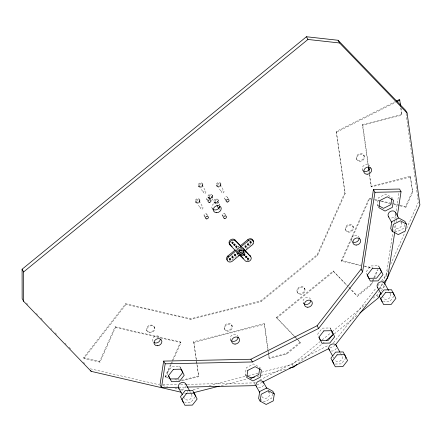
<?xml version="1.0" encoding="UTF-8"?>
<svg xmlns="http://www.w3.org/2000/svg" width="442" height="442" viewBox="0 0 442 442"><rect width="100%" height="100%" fill="white"/><g stroke="black" fill="none" stroke-linecap="round" stroke-linejoin="round"><path stroke-width="0.33" stroke-dasharray="2.21 1.66" d="M245.818 375.882L245.216 374.794L246.321 367.656L253.653 363.943L259.879 367.368L260.482 368.457M272.421 393.767L271.736 398.159L264.647 401.75L261.04 399.761M377.91 206.011L377.308 204.922L378.413 197.784L385.744 194.066L391.971 197.497L392.573 198.58M381.573 280.941L386.209 274.974L392.767 232.685M394.352 222.453L394.778 219.724M394.883 219.044L395.623 214.271M396.148 210.856L399.109 191.762M394.905 231.31L395.966 224.486M396.386 221.757L396.596 220.398M396.706 219.713L397.126 216.983M404.413 224.519L403.833 228.287L396.739 231.873L393.131 229.89M115.091 326.776L115.467 327.456L99.991 362.158L99.61 361.479L115.091 326.776L180.574 341.975L180.949 342.649L172.656 361.241M168.805 378.131L165.468 377.358L165.093 376.678L170.347 364.904M170.623 364.28L171.728 361.805M172.004 361.186L180.574 341.975M165.468 377.358L172.38 361.86M99.991 362.158L83.991 358.445L83.615 357.766L125.655 303.698L190.64 318.781L260.747 300.847L317.179 254.702L344.832 192.712L336.285 131.484L395.253 101.621M125.655 303.698L126.036 304.378L191.016 319.461L261.123 301.527L317.555 255.382L345.208 193.392L336.285 131.484M360.887 265.703L341.705 261.25L341.329 260.57L369.186 198.104L371.175 198.563M341.705 261.25L369.562 198.784L369.186 198.104M372.639 281.902L371.274 284.952L357.385 296.311L357.009 295.632L370.899 284.272L371.987 281.83M372.263 281.222L377.435 269.626M410.27 176.214L412.751 191.966L405.944 207.226L405.568 206.547L412.375 191.287L410.27 176.214L371.026 186.253L369.225 173.375M372.91 281.289L378.081 269.692M373.197 298.184L376.921 295.134L378.324 291.996M379.446 289.482L387.849 270.631M390.651 264.349L404.944 232.31M406.623 228.536L418.397 202.149L405.955 113.03M381.507 290.941L384.032 285.289M83.991 358.445L126.036 304.378M195.22 396.828L190.9 402.38L184.712 402.513M333.511 342.749L376.092 287.985M377.777 285.819L379.463 283.648M379.286 288.532L383.501 283.112M346.047 357.843L341.334 363.899L335.147 364.031M394.004 296.168L389.684 301.72L383.496 301.853M231.823 260.111L237.089 255.808M246.045 248.487L251.835 243.752A3.425 2.823 -29 0 0 252.448 243.122M295.284 337.384L276.372 317.466L333.24 270.968L357.009 295.632M276.747 318.146L333.616 271.648L333.24 270.968M198.347 375.976L181.093 380.391L181.469 381.07L198.723 376.656L193.563 341.699L264.205 323.627L268.99 357.904L286.245 353.489L300.14 342.13L294.908 336.705M268.99 357.904L269.366 358.584L286.62 354.169L300.516 342.81L300.14 342.13M261.653 372.186L292.267 364.352L319.953 341.716M322.08 339.975L331.666 332.141M332.196 331.704L365.738 304.278M298.565 363.153L321.991 343.998M322.522 343.561L325.185 341.384M334.235 333.986L357.13 315.268M336.66 132.164L395.629 102.301M187.491 384.319L254.2 382.91L256.045 381.976M259.73 380.109L327.975 345.55M256.935 385.004L261.852 382.512M330.097 347.953L335.014 345.467M362.412 124.556L401.656 114.517L402.032 115.196L362.788 125.235L362.412 124.556L368.28 166.59M371.026 186.253L371.402 186.933L410.646 176.894M193.563 341.699L193.939 342.379L264.581 324.306L268.239 350.517M193.104 389.722L200.425 387.849M209.077 385.634L245.68 376.269M248.343 375.589L258.327 373.037M221.232 385.623L247.183 378.987M257.167 376.429L286.449 368.943M379.733 267.968L378.529 265.791L370.7 265.957L365.827 272.228L366.716 274.057M331.086 329.599L330.18 327.97L322.351 328.135L317.478 334.401L318.367 336.235M180.949 368.628L179.745 366.451L171.916 366.617L167.043 372.888L167.932 374.717M162.728 384.838L177.861 384.518M180.612 384.463L184.739 384.374M178.678 387.253L186.242 387.093M374.479 199.331L379.109 200.408M381.755 201.022L399.612 205.165M400.275 205.32L405.568 206.547M369.562 198.784L371.551 199.243M374.855 200.011L380.148 201.237M380.811 201.392L390.071 203.541M394.037 204.464L399.33 205.69M399.988 205.845L405.944 207.226M341.329 260.57L360.512 265.023M364.479 265.94L373.076 267.94M364.191 266.471L371.468 268.156M115.467 327.456L180.949 342.649M83.615 357.766L99.61 361.479M165.093 376.678L167.761 377.297M177.761 379.617L179.756 380.081M174.8 379.523L178.8 380.452M90.306 368.783L158.877 384.7M162.91 385.634L167.617 386.728M175.01 388.441L179.717 389.535M180.391 389.689L183.75 390.474M184.585 393.032L185.927 393.341M377.308 204.922L378.44 205.547M245.216 374.794L246.349 375.418M333.616 271.648L346.926 285.46M348.826 287.433L357.385 296.311M276.372 317.466L294.433 336.213M295.764 337.876L300.516 342.81M26.454 303.057L27.89 304.549M36.509 313.488L37.465 314.483M40.813 317.958L42.25 319.45M50.869 328.389L51.825 329.384M55.173 332.865L56.609 334.351M65.228 343.296L66.184 344.285M69.057 347.268L70.969 349.252M83.416 362.169L84.847 363.661M412.375 191.287L412.751 191.966M363.843 155.219A4.111 3.387 -29 0 1 359.622 160.65A4.111 3.387 -29 0 1 357.064 155.363A4.111 3.387 -29 0 1 363.843 155.219L364.219 155.899A4.111 3.387 -29 0 1 359.998 161.33A4.111 3.387 -29 0 1 357.44 156.043A4.111 3.387 -29 0 1 364.219 155.899M400.828 221.945L401.48 223.116M356.512 158.938L356.887 159.617M362.534 169.8L363.136 170.883M344.832 192.712L345.208 193.392M386.209 274.974L387.413 277.145M352.86 226.072A4.111 3.387 -29 0 1 348.644 231.498A4.111 3.387 -29 0 1 346.08 226.216A4.111 3.387 -29 0 1 352.86 226.072L353.235 226.752A4.111 3.387 -29 0 1 349.02 232.177A4.111 3.387 -29 0 1 346.456 226.895A4.111 3.387 -29 0 1 353.235 226.752M389.524 292.212L390.496 293.963M345.528 229.785L345.904 230.464M382.192 295.925L383.164 297.681A4.111 3.387 -29 0 0 388.772 298.604A4.111 3.387 -29 0 0 389.988 293.239M370.899 284.272L371.274 284.952M376.921 295.134L378.429 297.853M317.179 254.702L317.555 255.382M304.51 288.25A4.111 3.387 -29 0 1 300.295 293.676A4.111 3.387 -29 0 1 297.731 288.394A4.111 3.387 -29 0 1 304.51 288.25L304.892 288.93A4.111 3.387 -29 0 1 300.671 294.355A4.111 3.387 -29 0 1 298.107 289.074A4.111 3.387 -29 0 1 304.892 288.93M340.528 353.219L342.147 356.142A4.111 3.387 -29 0 1 339.959 361.053A4.111 3.387 -29 0 1 334.815 359.86M297.179 291.963L297.554 292.643M303.201 302.825L303.803 303.914M333.191 356.932L333.843 358.103M220.68 183.447A2.332 1.923 -29 0 1 218.127 186.43A2.332 1.923 -29 0 1 216.867 183.347A2.332 1.923 -29 0 1 220.68 183.447L221.055 184.126A2.332 1.923 -29 0 1 218.503 187.11A2.332 1.923 -29 0 1 217.243 184.021A2.332 1.923 -29 0 1 221.055 184.126M227.431 197.303L228.332 198.933M220.182 184.524A1.37 1.127 -29 0 1 218.679 186.275A1.37 1.127 -29 0 1 217.939 184.463A1.37 1.127 -29 0 1 220.182 184.524L223.945 191.309A1.37 1.127 -29 0 1 222.448 193.066A1.37 1.127 -29 0 1 221.702 191.253A1.37 1.127 -29 0 1 223.945 191.309M217.691 185.651L221.453 192.441M224.74 198.668L225.945 200.839M216.442 185.369L216.818 186.049M218.121 199.944A2.332 1.923 -29 0 1 215.574 202.928A2.332 1.923 -29 0 1 214.309 199.839A2.332 1.923 -29 0 1 218.121 199.944L218.497 200.624A2.332 1.923 -29 0 1 215.95 203.607A2.332 1.923 -29 0 1 214.69 200.519A2.332 1.923 -29 0 1 218.497 200.624M224.873 213.801L226.077 215.972M217.624 201.016A1.37 1.127 -29 0 1 216.127 202.773A1.37 1.127 -29 0 1 215.381 200.955A1.37 1.127 -29 0 1 217.624 201.016L219.818 204.977M212.237 195.281A2.332 1.923 -29 0 1 209.69 198.265A2.332 1.923 -29 0 1 208.431 195.176A2.332 1.923 -29 0 1 212.237 195.281L212.613 195.961M215.132 202.149L216.702 204.977M211.74 196.353A1.37 1.127 -29 0 1 210.243 198.11A1.37 1.127 -29 0 1 209.502 196.292A1.37 1.127 -29 0 1 211.74 196.353L212.873 198.392M222.182 215.16L223.387 217.337M213.884 201.861L214.26 202.541M202.591 183.828A2.332 1.923 -29 0 1 200.044 186.811A2.332 1.923 -29 0 1 198.784 183.728A2.332 1.923 -29 0 1 202.591 183.828L202.972 184.507A2.332 1.923 -29 0 1 200.419 187.491A2.332 1.923 -29 0 1 199.16 184.408A2.332 1.923 -29 0 1 202.972 184.507M209.248 197.486L210.381 199.519M202.099 184.905A1.37 1.127 -29 0 1 200.596 186.657A1.37 1.127 -29 0 1 199.856 184.844A1.37 1.127 -29 0 1 202.099 184.905L205.862 191.69A1.37 1.127 -29 0 1 204.359 193.447A1.37 1.127 -29 0 1 203.618 191.635A1.37 1.127 -29 0 1 205.862 191.69M208 197.198L208.375 197.878M212.099 208.281L213.304 210.453M199.602 186.032L203.37 192.822M206.657 199.049L207.862 201.22M198.353 185.75L198.734 186.43M260.747 300.847L261.123 301.527M286.245 353.489L286.62 354.169M292.267 364.352L293.77 367.07M199.657 199.646A2.332 1.923 -29 0 1 197.11 202.629A2.332 1.923 -29 0 1 195.85 199.541A2.332 1.923 -29 0 1 199.657 199.646L200.038 200.325A2.332 1.923 -29 0 1 197.486 203.309A2.332 1.923 -29 0 1 196.226 200.22A2.332 1.923 -29 0 1 200.038 200.325M206.79 214.182L207.69 215.812M199.165 200.718A1.37 1.127 -29 0 1 197.662 202.475A1.37 1.127 -29 0 1 196.922 200.657A1.37 1.127 -29 0 1 199.165 200.718L202.928 207.508A1.37 1.127 -29 0 1 201.43 209.265A1.37 1.127 -29 0 1 200.685 207.447A1.37 1.127 -29 0 1 202.928 207.508M196.668 201.85L200.436 208.641M264.205 323.627L264.581 324.306M204.099 215.541L205.607 218.26M195.419 201.563L195.8 202.243M231.752 325.097A4.111 3.387 -29 0 1 227.531 330.522A4.111 3.387 -29 0 1 224.972 325.24A4.111 3.387 -29 0 1 231.752 325.097L232.127 325.776A4.111 3.387 -29 0 1 227.906 331.202A4.111 3.387 -29 0 1 225.348 325.914A4.111 3.387 -29 0 1 232.127 325.776M268.09 390.651L269.388 392.988M224.42 328.809L224.796 329.489M230.442 339.671L231.044 340.76M254.2 382.91L255.703 385.628M190.64 318.781L191.016 319.461M154.076 326.732A4.111 3.387 -29 0 1 149.86 332.163A4.111 3.387 -29 0 1 147.297 326.876A4.111 3.387 -29 0 1 154.076 326.732L154.451 327.411A4.111 3.387 -29 0 1 150.236 332.837A4.111 3.387 -29 0 1 147.672 327.555A4.111 3.387 -29 0 1 154.451 327.411M189.767 391.12L190.414 392.286M190.74 392.872L191.712 394.629M187.115 391.253L187.717 392.336M146.744 330.445L147.12 331.124M183.408 396.584L184.38 398.341A4.111 3.387 -29 0 0 189.988 399.264A4.111 3.387 -29 0 0 191.204 393.899M378.529 265.791L379.711 268.233M330.18 327.97L331.069 329.804M179.745 366.451L180.634 368.285M401.027 107.992L402.032 115.196M400.739 107.964L401.656 114.517M362.788 125.235L368.562 166.595M369.225 171.341L369.6 174.049M369.7 174.728L371.402 186.933M368.943 171.336L369.131 172.695M268.333 351.191L268.708 353.876M268.802 354.55L269.366 358.584M193.939 342.379L198.723 376.656M219.889 209.563A1.37 1.127 -29 0 1 219.387 209.442M209.618 198.883A2.332 1.923 -29 0 1 208.911 195.74A2.332 1.923 -29 0 1 212.558 195.839A2.332 1.923 -29 0 1 210.53 198.911M210.364 198.795A1.37 1.127 -29 0 1 211.878 197.767A1.37 1.127 -29 0 1 212.939 198.867A1.37 1.127 -29 0 1 211.646 200.127M248.608 260.228A3.425 2.823 -29 0 1 246.912 260.664M230.243 260.913A3.425 2.823 -29 0 1 229.381 261.034M238.183 246.929A4.111 3.387 -29 0 1 238.962 246.575M235.884 249.061A4.111 3.387 -29 0 1 236.205 248.332M237.995 246.586A4.111 3.387 -29 0 1 238.774 246.233M247.537 257.36A0.685 0.564 -29 0 1 248.139 257.504M249.515 241.481A0.685 0.564 -29 0 1 249.774 241.028M247.498 242.956A0.685 0.564 -29 0 1 248.211 243.122M244.719 245.161A0.685 0.564 -29 0 1 245.741 245.288M231.663 255.835A0.685 0.564 -29 0 1 232.542 255.774M233.956 254.1A0.685 0.564 -29 0 1 234.304 253.691M235.945 245.172A0.685 0.564 -29 0 1 236.415 245.338M234.31 243.233A0.685 0.564 -29 0 1 234.647 243.686M268.156 391.711A4.111 3.387 -29 0 1 268.095 397.308A4.111 3.387 -29 0 1 262.051 396.701M263.526 385.164A4.111 3.387 -29 0 1 257.448 387.457M400.971 222.387A4.111 3.387 -29 0 1 399.292 228.022A4.111 3.387 -29 0 1 393.888 225.978M395.894 214.364A4.111 3.387 -29 0 1 390.43 217.917M384.634 286.145A4.111 3.387 -29 0 1 379.446 288.77M336.285 348.324A4.111 3.387 -29 0 1 331.097 350.948M186.126 385.877A4.111 3.387 -29 0 1 180.662 389.43M152.766 341.307A4.111 3.387 -29 0 1 154.954 336.401A4.111 3.387 -29 0 1 160.098 337.594M212.608 209.005A4.111 3.387 -29 0 1 213.823 203.64A4.111 3.387 -29 0 1 219.431 204.569M223.326 215.79A1.508 1.243 -29 0 1 222.116 214.398A1.508 1.243 -29 0 1 223.978 213.188A1.508 1.243 -29 0 1 224.862 214.79M225.884 199.298A1.508 1.243 -29 0 1 224.674 197.9A1.508 1.243 -29 0 1 226.536 196.69A1.508 1.243 -29 0 1 227.42 198.298M207.795 199.679A1.508 1.243 -29 0 1 206.624 198.171A1.508 1.243 -29 0 1 208.685 197.126A1.508 1.243 -29 0 1 209.143 198.994M204.878 216.138A1.508 1.243 -29 0 1 204.165 214.442A1.508 1.243 -29 0 1 206.232 213.663A1.508 1.243 -29 0 1 206.585 215.492M230.951 340.395A4.111 3.387 -29 0 1 232.166 335.03A4.111 3.387 -29 0 1 237.774 335.959M304.433 304.102A4.111 3.387 -29 0 1 304.488 298.505A4.111 3.387 -29 0 1 310.533 299.112M352.059 241.376A4.111 3.387 -29 0 1 353.274 236.011A4.111 3.387 -29 0 1 358.882 236.934M363.042 170.524A4.111 3.387 -29 0 1 364.258 165.159A4.111 3.387 -29 0 1 369.866 166.087"/><path stroke-width="0.66" d="M397.231 216.304L401.038 191.751L399.535 189.032L373.435 189.585L361.103 269.145L317.107 325.726L250.896 359.252L163.667 361.092L159.982 384.899L161.485 387.612L178.678 387.253M161.485 387.612L165.175 363.81L163.667 361.092M259.681 368.667L258.774 374.512L251.443 378.225L246.912 375.728M260.134 401.148L261.205 394.247L268.294 390.656L274.316 393.971L273.244 400.872L266.156 404.463L260.134 401.148L258.631 398.435L259.703 391.529L266.791 387.943L272.808 391.253L274.316 393.971M165.175 363.81L252.404 361.97L318.61 328.445L362.606 271.863L374.943 192.298L373.435 189.585M391.772 198.795L390.866 204.635L383.534 208.353L379.004 205.856M392.225 231.276L393.297 224.376L400.386 220.785L406.408 224.1L405.336 231L398.248 234.591L392.225 231.276L390.722 228.564L391.794 221.657L398.883 218.072L404.9 221.381L406.408 224.1M394.8 231.989L387.717 277.692L383.921 282.571M380.667 292.825L378.429 297.853L359.794 313.091M384.59 284.029L419.9 204.867L407.076 113.025L405.574 110.307L338.086 40.272L306.444 36.741L22.1 269.228L22.15 298.588L23.653 301.306L91.14 371.341L181.226 392.253M335.434 344.92L378.86 289.074M23.653 301.306L23.603 271.946L307.947 39.46L339.589 42.984L407.076 113.025M227.21 260.211A3.425 2.823 -29 0 1 227.868 256.001L235.238 249.973M240.227 255.581L245.31 260.857A3.425 2.823 -29 0 0 249.923 260.758A3.425 2.823 -29 0 0 250.575 256.553L245.028 250.796L252.399 244.769A3.425 2.823 -29 0 0 253.051 240.564A3.425 2.823 -29 0 0 248.437 240.658L241.067 246.686L240.503 245.669L247.874 239.641A3.425 2.823 -29 0 1 251.531 238.923A3.425 2.823 -29 0 1 253.117 241.625M239.763 255.1L232.393 261.128A3.425 2.823 -29 0 1 227.779 261.228A3.425 2.823 -29 0 1 228.431 257.017L235.801 250.99L230.061 245.012A3.425 2.823 -29 0 1 230.906 241.028A3.425 2.823 -29 0 1 235.299 240.73L241.067 246.686M296.969 364.457L293.77 367.07L289.112 368.258M326.251 340.511L332.638 335.29M396.48 101.003L399.551 99.444L400.75 106.025M396.855 101.682L399.927 100.124M262.465 382.203L328.865 348.578M193.276 392.778L219.232 386.137M250.515 378.137L254.504 377.114M374.943 192.298L401.038 191.751M169.999 378.987L177.828 378.822L182.701 372.556L180.927 368.893M186.933 387.076L255.703 385.628M240.503 245.669L234.735 239.713A3.425 2.823 -29 0 0 230.343 240.012A3.425 2.823 -29 0 0 229.497 243.99L232.133 246.735M244.923 250.26L250.575 256.553M240.586 255.526L243.354 258.399M338.086 40.272L339.589 42.984M306.444 36.741L307.947 39.46M395.645 212.591L398.562 217.856M388.314 216.304L391.877 222.735M384.662 283.444L388.551 290.46M377.33 287.156L381.219 294.173M361.103 269.145L362.606 271.863M336.312 345.622L339.876 352.053M317.107 325.726L318.61 328.445M328.981 349.335L332.544 355.766M247.874 239.641L248.437 240.658M217.011 205.541L218.895 208.933A1.37 1.127 -29 0 1 219.845 207.27M234.94 239.923L235.503 240.94M229.707 244.211L230.271 245.227M227.868 256.001L228.431 257.017M250.896 359.252L252.404 361.97M263.554 382.463L266.797 388.308M256.222 386.175L259.786 392.606M185.878 384.104L189.441 390.535M178.546 387.816L182.435 394.833M90.538 370.258L91.14 371.341M22.1 269.228L23.603 271.946M394.397 295.665L391.54 289.764L383.971 289.924L379.258 295.98L382.12 301.88M379.711 268.233L381.485 271.896L376.612 278.162L368.783 278.327L367.009 274.664M346.047 357.843L343.191 351.942L335.622 352.103L330.914 358.158L333.771 364.059M331.362 330.412L333.135 334.075L328.262 340.34L320.433 340.506L318.958 337.456M195.613 396.325L192.756 390.424L185.187 390.584L180.474 396.645L183.336 402.54M168.524 375.938L169.706 378.38M400.192 104.036L400.375 105.345M368.562 166.595L369.131 170.662M368.374 167.269L368.661 169.303M250.006 255.531A3.425 2.823 -29 0 1 250.647 256.852M237.52 253.719A4.111 3.387 -29 0 1 238.746 247.945A4.111 3.387 -29 0 1 244.338 249.89M243.05 250.034A2.74 2.26 -29 0 1 242.144 253.388A2.74 2.26 -29 0 1 238.531 253.117M240.89 250.448A1.37 1.127 -29 0 1 239.332 251.034M247.951 258.388A0.685 0.564 -29 0 1 247.293 258.493M246.321 256.1A0.685 0.564 -29 0 1 245.52 256.548M244.26 254.349A0.685 0.564 -29 0 1 243.752 254.581M250.802 241.52A0.685 0.564 -29 0 1 249.912 242.017M248.139 243.818A0.685 0.564 -29 0 1 247.266 244.039M245.514 245.984A0.685 0.564 -29 0 1 245.128 246.155M230.16 258.393A0.685 0.564 -29 0 1 229.149 258.852M232.553 256.559A0.685 0.564 -29 0 1 231.801 256.824M235.161 254.382A0.685 0.564 -29 0 1 234.459 254.774M236.426 246.023A0.685 0.564 -29 0 1 235.829 246.36M234.326 244.249A0.685 0.564 -29 0 1 233.553 244.299M232.691 241.962A0.685 0.564 -29 0 1 231.768 242.382M329.489 350.058A4.111 3.387 -29 0 1 331.168 344.428A4.111 3.387 -29 0 1 336.572 346.473M256.725 386.905A4.111 3.387 -29 0 1 258.41 381.269A4.111 3.387 -29 0 1 263.813 383.319M388.822 217.033A4.111 3.387 -29 0 1 390.501 211.398A4.111 3.387 -29 0 1 395.905 213.447M377.838 287.88A4.111 3.387 -29 0 1 379.518 282.25A4.111 3.387 -29 0 1 384.921 284.294M179.054 388.54A4.111 3.387 -29 0 1 180.734 382.91A4.111 3.387 -29 0 1 186.137 384.954M160.347 339.368A4.111 3.387 -29 0 1 153.998 342.589M219.68 206.342A4.111 3.387 -29 0 1 213.326 209.558M238.034 336.81A4.111 3.387 -29 0 1 236.05 340.594A4.111 3.387 -29 0 1 231.669 340.948M310.781 300.886A4.111 3.387 -29 0 1 304.433 304.102M359.142 237.79A4.111 3.387 -29 0 1 357.158 241.575A4.111 3.387 -29 0 1 352.782 241.923M370.114 167.861A4.111 3.387 -29 0 1 363.76 171.076M247.824 370.368L246.719 377.512L252.946 380.938L260.277 377.225L261.388 370.087L255.161 366.656L247.824 370.368M379.921 200.497L378.811 207.641L385.037 211.066L392.374 207.353L393.479 200.209L387.253 196.784L379.921 200.497M173.424 369.335L168.551 375.601L171.507 381.706L179.336 381.54L184.209 375.269L181.253 369.169L173.424 369.335M186.695 393.303L181.982 399.358L184.839 405.259L192.408 405.099L197.121 399.038L194.259 393.142L186.695 393.303M323.859 330.854L318.986 337.119L321.942 343.219L329.771 343.053L334.644 336.787L331.688 330.688L323.859 330.854M372.208 268.675L367.335 274.941L370.291 281.04L378.12 280.88L382.993 274.609L380.037 268.509L372.208 268.675M337.13 354.816L332.417 360.876L335.274 366.772L342.843 366.617L347.556 360.556L344.694 354.655L337.13 354.816M385.479 292.643L380.766 298.698L383.623 304.599L391.192 304.439L395.899 298.378L393.043 292.482L385.479 292.643M229.967 259.929A0.685 0.564 -29 0 0 230.718 259.051A0.685 0.564 -29 0 0 229.597 259.023A0.685 0.564 -29 0 0 229.967 259.929M232.498 257.863A0.685 0.564 -29 0 0 233.243 256.984A0.685 0.564 -29 0 0 232.122 256.957A0.685 0.564 -29 0 0 232.498 257.863M235.022 255.796A0.685 0.564 -29 0 0 235.774 254.918A0.685 0.564 -29 0 0 234.652 254.885A0.685 0.564 -29 0 0 235.022 255.796M236.26 247.376A0.685 0.564 -29 0 0 237.094 246.559A0.685 0.564 -29 0 0 236.006 246.421A0.685 0.564 -29 0 0 236.26 247.376M234.359 245.398A0.685 0.564 -29 0 0 235.194 244.586A0.685 0.564 -29 0 0 234.105 244.448A0.685 0.564 -29 0 0 234.359 245.398M232.459 243.426A0.685 0.564 -29 0 0 233.293 242.614A0.685 0.564 -29 0 0 232.205 242.476A0.685 0.564 -29 0 0 232.459 243.426M250.608 243.05A0.685 0.564 -29 0 0 251.36 242.172A0.685 0.564 -29 0 0 250.238 242.144A0.685 0.564 -29 0 0 250.608 243.05M248.084 245.117A0.685 0.564 -29 0 0 248.829 244.238A0.685 0.564 -29 0 0 247.713 244.211A0.685 0.564 -29 0 0 248.084 245.117M245.553 247.183A0.685 0.564 -29 0 0 246.304 246.304A0.685 0.564 -29 0 0 245.183 246.277A0.685 0.564 -29 0 0 245.553 247.183M247.984 259.542A0.685 0.564 -29 0 0 248.818 258.725A0.685 0.564 -29 0 0 247.73 258.587A0.685 0.564 -29 0 0 247.984 259.542M246.083 257.57A0.685 0.564 -29 0 0 246.918 256.752A0.685 0.564 -29 0 0 245.829 256.614A0.685 0.564 -29 0 0 246.083 257.57M244.183 255.598A0.685 0.564 -29 0 0 245.017 254.78A0.685 0.564 -29 0 0 243.929 254.642A0.685 0.564 -29 0 0 244.183 255.598M240.608 252.763A1.37 1.127 -29 0 0 242.012 250.957A1.37 1.127 -29 0 0 239.752 251.001A1.37 1.127 -29 0 0 240.608 252.763M240.409 255.824A4.111 3.387 -29 0 0 244.907 250.559A4.111 3.387 -29 0 0 238.188 250.376A4.111 3.387 -29 0 0 240.409 255.824M240.663 254.631A2.74 2.26 -29 0 0 243.658 251.122A2.74 2.26 -29 0 0 239.177 251.001A2.74 2.26 -29 0 0 240.663 254.631M307.82 307.256A4.111 3.387 -29 0 0 312.041 301.831A4.111 3.387 -29 0 0 305.262 301.974A4.111 3.387 -29 0 0 307.82 307.256M356.169 245.078A4.111 3.387 -29 0 0 360.39 239.652A4.111 3.387 -29 0 0 353.611 239.796A4.111 3.387 -29 0 0 356.169 245.078M235.061 344.103A4.111 3.387 -29 0 0 239.277 338.671A4.111 3.387 -29 0 0 232.498 338.815A4.111 3.387 -29 0 0 235.061 344.103M157.385 345.738A4.111 3.387 -29 0 0 161.606 340.312A4.111 3.387 -29 0 0 154.827 340.456A4.111 3.387 -29 0 0 157.385 345.738M367.153 174.231A4.111 3.387 -29 0 0 371.374 168.8A4.111 3.387 -29 0 0 364.589 168.943A4.111 3.387 -29 0 0 367.153 174.231M209.304 202.392A1.508 1.243 -29 0 0 210.851 200.403A1.508 1.243 -29 0 0 208.364 200.453A1.508 1.243 -29 0 0 209.304 202.392M206.745 218.889A1.508 1.243 -29 0 0 208.292 216.9A1.508 1.243 -29 0 0 205.806 216.95A1.508 1.243 -29 0 0 206.745 218.889M224.829 218.508A1.508 1.243 -29 0 0 226.376 216.519A1.508 1.243 -29 0 0 223.89 216.569A1.508 1.243 -29 0 0 224.829 218.508M227.387 202.011A1.508 1.243 -29 0 0 228.934 200.022A1.508 1.243 -29 0 0 226.448 200.071A1.508 1.243 -29 0 0 227.387 202.011M216.718 212.713A4.111 3.387 -29 0 0 220.939 207.281A4.111 3.387 -29 0 0 214.155 207.425A4.111 3.387 -29 0 0 216.718 212.713"/></g></svg>
